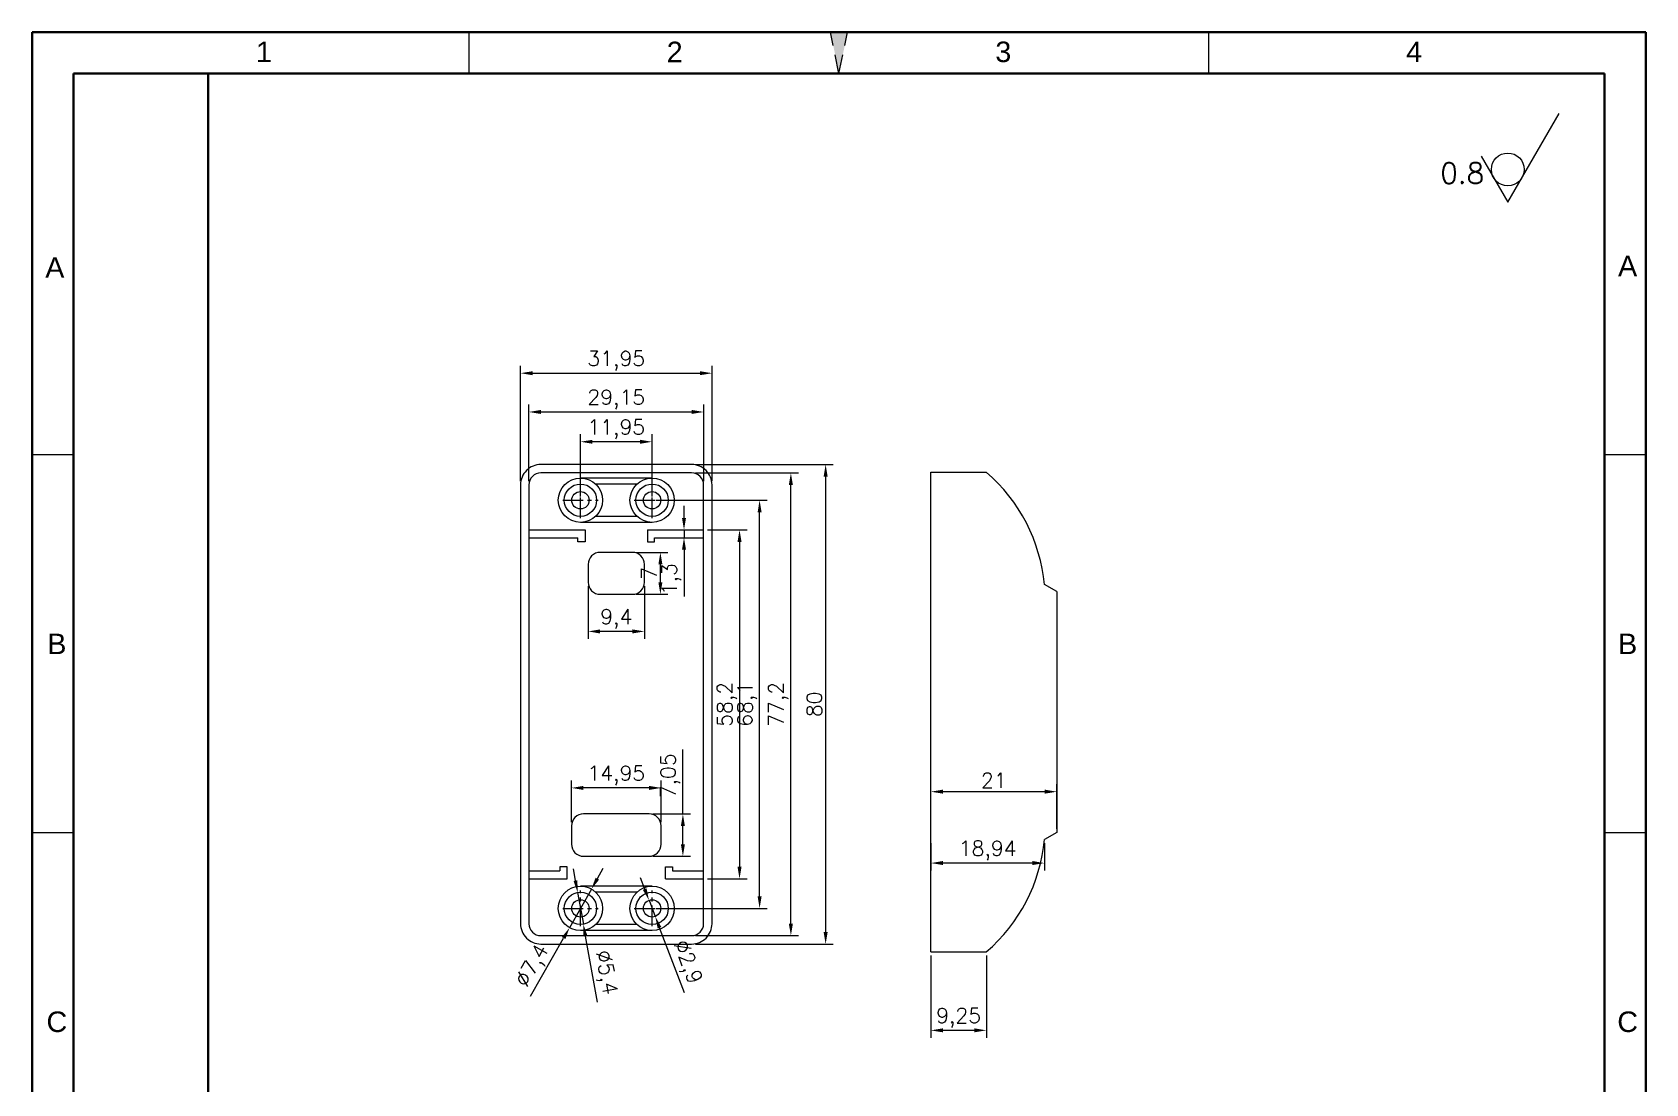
# Model space of a CAD drawing. Header units: millimetres. Extents: x 45060 to 45329, y -471 to -78.
# Drawn here: x 45060.1 to 45329.3, y -253.5 to -78 of the extents above; entities that cross this region are included whole.
import ezdxf
from ezdxf.enums import TextEntityAlignment as Align

# ---------------------------------------------------------------- set-up
doc = ezdxf.new("R2010")
doc.units = ezdxf.units.MM
for name, pattern in [('ACAD_ISO10W100', [18, 12, -3, 0, -3]), ('CENTER', [50.8, 31.75, -6.35, 6.35, -6.35]), ('HIDDEN2', [4.7625, 3.175, -1.5875])]:
    doc.linetypes.add(name, pattern=pattern)
for name, color, linetype, lineweight in [('dim', 82, 'Continuous', 9), ('图层1', 7, 'ACAD_ISO10W100', 15), ('图层4', 7, 'Continuous', 40), ('图层5', 7, 'HIDDEN2', 15), ('细实线', 3, 'Continuous', 18)]:
    doc.layers.add(name, color=color, linetype=linetype, lineweight=lineweight)
doc.layers.add('尺寸线', color=7, linetype='Continuous')
doc.styles.get("Standard").update_dxf_attribs({"font": 'txt', "bigfont": 'gbcbig.shx'})
doc.styles.add('样式 3', font='arial.ttf', dxfattribs={"height": 3.8})
doc.dimstyles.new('ISO-25', dxfattribs={"dimtxt": 2.5, "dimasz": 2.5, "dimexe": 1.25, "dimexo": 0.625, "dimtad": 1, "dimtxsty": 'Standard', "dimcen": 2.5, "dimadec": 0, "dimazin": 0, "dimtfac": 1, "dimtmove": 0, "dimatfit": 3, "dimfxl": 0, "dimarcsym": 0})

# ---------------------------------------------------------------- blocks, each defined once
blk = doc.blocks.new('*D3633')
at = {"layer": 'Defpoints', "color": 0, "transparency": 16777216}
for p in [(45163.5, -156.12), (45181.43, -156.12), (45163.5, -224.22)]:
    blk.add_point(p, dxfattribs=at)
at = {"layer": 'dim', "color": 0, "lineweight": -2, "transparency": 16777216}
for p, q in [((45164.12, -156.12), (45182.68, -156.12)), ((45181.43, -222.22), (45181.43, -158.12)), ((45164.12, -224.22), (45182.68, -224.22))]:
    blk.add_line(p, q, dxfattribs=at)
at = {"layer": 'dim', "color": 0, "transparency": 16777216}
for points in [[(45181.1, -158.12), (45181.76, -158.12), (45181.43, -156.12)], [(45181.1, -222.22), (45181.76, -222.22), (45181.43, -224.22)]]:
    blk.add_solid(points, dxfattribs=at)
at = {"layer": 'dim', "color": 0, "transparency": 16777216, "insert": (45179.35, -190.17), "char_height": 2.5, "attachment_point": 5, "rotation": 90}
blk.add_mtext('68,1', dxfattribs=at)
blk = doc.blocks.new('*D3634')
at = {"layer": 'Defpoints', "color": 0, "transparency": 16777216}
for p in [(45170.1, -151.57), (45186.65, -151.57), (45170.1, -228.77)]:
    blk.add_point(p, dxfattribs=at)
at = {"layer": 'dim', "color": 0, "lineweight": -2, "transparency": 16777216}
for p, q in [((45170.72, -151.57), (45187.9, -151.57)), ((45186.65, -226.77), (45186.65, -153.57)), ((45170.72, -228.77), (45187.9, -228.77))]:
    blk.add_line(p, q, dxfattribs=at)
at = {"layer": 'dim', "color": 0, "transparency": 16777216}
for points in [[(45186.31, -153.57), (45186.98, -153.57), (45186.65, -151.57)], [(45186.31, -226.77), (45186.98, -226.77), (45186.65, -228.77)]]:
    blk.add_solid(points, dxfattribs=at)
at = {"layer": 'dim', "color": 0, "transparency": 16777216, "insert": (45184.56, -190.17), "char_height": 2.5, "attachment_point": 5, "rotation": 90}
blk.add_mtext('77,2', dxfattribs=at)
blk = doc.blocks.new('*D3635')
at = {"layer": 'Defpoints', "color": 0, "transparency": 16777216}
for p in [(45170.1, -150.17), (45170.1, -230.17), (45192.45, -230.17)]:
    blk.add_point(p, dxfattribs=at)
at = {"layer": 'dim', "color": 0, "lineweight": -2, "transparency": 16777216}
for p, q in [((45170.72, -150.17), (45193.7, -150.17)), ((45192.45, -152.17), (45192.45, -228.17)), ((45170.72, -230.17), (45193.7, -230.17))]:
    blk.add_line(p, q, dxfattribs=at)
at = {"layer": 'dim', "color": 0, "transparency": 16777216}
for points in [[(45192.11, -152.17), (45192.78, -152.17), (45192.45, -150.17)], [(45192.11, -228.17), (45192.78, -228.17), (45192.45, -230.17)]]:
    blk.add_solid(points, dxfattribs=at)
at = {"layer": 'dim', "color": 0, "transparency": 16777216, "insert": (45190.57, -190.17), "char_height": 2.5, "attachment_point": 5, "rotation": 90}
blk.add_mtext('80', dxfattribs=at)
blk = doc.blocks.new('*D3636')
at = {"layer": 'Defpoints', "color": 0, "transparency": 16777216}
for p in [(45151.55, -146.37), (45151.55, -156.12), (45163.5, -156.12)]:
    blk.add_point(p, dxfattribs=at)
at = {"layer": 'dim', "color": 0, "lineweight": -2, "transparency": 16777216}
for p, q in [((45151.55, -155.49), (45151.55, -145.12)), ((45163.5, -155.49), (45163.5, -145.12)), ((45161.5, -146.37), (45153.55, -146.37))]:
    blk.add_line(p, q, dxfattribs=at)
at = {"layer": 'dim', "color": 0, "transparency": 16777216}
for points in [[(45153.55, -146.04), (45153.55, -146.7), (45151.55, -146.37)], [(45161.5, -146.04), (45161.5, -146.7), (45163.5, -146.37)]]:
    blk.add_solid(points, dxfattribs=at)
at = {"layer": 'dim', "color": 0, "transparency": 16777216, "insert": (45157.52, -144.29), "char_height": 2.5, "attachment_point": 5}
blk.add_mtext('11,95', dxfattribs=at)
blk = doc.blocks.new('*D3637')
at = {"layer": 'Defpoints', "color": 0, "transparency": 16777216}
for p in [(45172.1, -141.4), (45142.95, -153.57), (45172.1, -153.57)]:
    blk.add_point(p, dxfattribs=at)
at = {"layer": 'dim', "color": 0, "lineweight": -2, "transparency": 16777216}
for p, q in [((45142.95, -152.94), (45142.95, -140.15)), ((45144.95, -141.4), (45170.1, -141.4)), ((45172.1, -152.94), (45172.1, -140.15))]:
    blk.add_line(p, q, dxfattribs=at)
at = {"layer": 'dim', "color": 0, "transparency": 16777216}
for points in [[(45144.95, -141.06), (45144.95, -141.73), (45142.95, -141.4)], [(45170.1, -141.06), (45170.1, -141.73), (45172.1, -141.4)]]:
    blk.add_solid(points, dxfattribs=at)
at = {"layer": 'dim', "color": 0, "transparency": 16777216, "insert": (45157.52, -139.31), "char_height": 2.5, "attachment_point": 5}
blk.add_mtext('29,15', dxfattribs=at)
blk = doc.blocks.new('*D3638')
at = {"layer": 'Defpoints', "color": 0, "transparency": 16777216}
for p in [(45173.5, -134.93), (45141.55, -153.57), (45173.5, -153.57)]:
    blk.add_point(p, dxfattribs=at)
at = {"layer": 'dim', "color": 0, "lineweight": -2, "transparency": 16777216}
for p, q in [((45141.55, -152.94), (45141.55, -133.68)), ((45173.5, -152.94), (45173.5, -133.68)), ((45143.55, -134.93), (45171.5, -134.93))]:
    blk.add_line(p, q, dxfattribs=at)
at = {"layer": 'dim', "color": 0, "transparency": 16777216}
for points in [[(45143.55, -134.6), (45143.55, -135.26), (45141.55, -134.93)], [(45171.5, -134.6), (45171.5, -135.26), (45173.5, -134.93)]]:
    blk.add_solid(points, dxfattribs=at)
at = {"layer": 'dim', "color": 0, "transparency": 16777216, "insert": (45157.52, -132.85), "char_height": 2.5, "attachment_point": 5}
blk.add_mtext('31,95', dxfattribs=at)
blk = doc.blocks.new('*D3639')
at = {"layer": 'Defpoints', "color": 0, "transparency": 16777216}
for p in [(45172.1, -161.07), (45172.1, -219.27), (45178.08, -219.27)]:
    blk.add_point(p, dxfattribs=at)
at = {"layer": 'dim', "color": 0, "lineweight": -2, "transparency": 16777216}
for p, q in [((45172.72, -161.07), (45179.33, -161.07)), ((45178.08, -163.07), (45178.08, -217.27)), ((45172.72, -219.27), (45179.33, -219.27))]:
    blk.add_line(p, q, dxfattribs=at)
at = {"layer": 'dim', "color": 0, "transparency": 16777216}
for points in [[(45177.75, -163.07), (45178.42, -163.07), (45178.08, -161.07)], [(45177.75, -217.27), (45178.42, -217.27), (45178.08, -219.27)]]:
    blk.add_solid(points, dxfattribs=at)
at = {"layer": 'dim', "color": 0, "transparency": 16777216, "insert": (45176, -190.17), "char_height": 2.5, "attachment_point": 5, "rotation": 90}
blk.add_mtext('58,2', dxfattribs=at)
blk = doc.blocks.new('*D3640')
at = {"layer": 'Defpoints', "color": 0, "transparency": 16777216}
for p in [(45163.92, -161.07), (45168.82, -161.07), (45163.92, -162.37)]:
    blk.add_point(p, dxfattribs=at)
at = {"layer": 'dim', "color": 0, "lineweight": -2, "transparency": 16777216}
for p, q in [((45168.82, -159.07), (45168.82, -157.07)), ((45164.55, -161.07), (45170.07, -161.07)), ((45168.82, -161.07), (45168.82, -162.37)), ((45164.55, -162.37), (45170.07, -162.37)), ((45168.82, -164.37), (45168.82, -172.2))]:
    blk.add_line(p, q, dxfattribs=at)
at = {"layer": 'dim', "color": 0, "transparency": 16777216}
for points in [[(45168.48, -159.07), (45169.15, -159.07), (45168.82, -161.07)], [(45168.48, -164.37), (45169.15, -164.37), (45168.82, -162.37)]]:
    blk.add_solid(points, dxfattribs=at)
at = {"layer": 'dim', "color": 0, "transparency": 16777216, "insert": (45166.73, -169.29), "char_height": 2.5, "attachment_point": 5, "rotation": 90}
blk.add_mtext('1,3', dxfattribs=at)
blk = doc.blocks.new('*D3641')
at = {"layer": 'Defpoints', "color": 0, "transparency": 16777216}
for p in [(45152.82, -169.82), (45162.22, -169.82), (45152.82, -178.01)]:
    blk.add_point(p, dxfattribs=at)
at = {"layer": 'dim', "color": 0, "lineweight": -2, "transparency": 16777216}
for p, q in [((45152.82, -170.44), (45152.82, -179.26)), ((45162.22, -170.44), (45162.22, -179.26)), ((45160.22, -178.01), (45154.82, -178.01))]:
    blk.add_line(p, q, dxfattribs=at)
at = {"layer": 'dim', "color": 0, "transparency": 16777216}
for points in [[(45154.82, -177.68), (45154.82, -178.35), (45152.82, -178.01)], [(45160.22, -177.68), (45160.22, -178.35), (45162.22, -178.01)]]:
    blk.add_solid(points, dxfattribs=at)
at = {"layer": 'dim', "color": 0, "transparency": 16777216, "insert": (45157.52, -175.93), "char_height": 2.5, "attachment_point": 5}
blk.add_mtext('9,4', dxfattribs=at)
blk = doc.blocks.new('*D3642')
at = {"layer": 'Defpoints', "color": 0, "transparency": 16777216}
for p in [(45160.22, -164.82), (45164.88, -164.82), (45160.22, -171.82)]:
    blk.add_point(p, dxfattribs=at)
at = {"layer": 'dim', "color": 0, "lineweight": -2, "transparency": 16777216}
for p, q in [((45160.85, -164.82), (45166.13, -164.82)), ((45164.88, -169.82), (45164.88, -166.82)), ((45160.85, -171.82), (45166.13, -171.82))]:
    blk.add_line(p, q, dxfattribs=at)
at = {"layer": 'dim', "color": 0, "transparency": 16777216}
for points in [[(45164.55, -166.82), (45165.21, -166.82), (45164.88, -164.82)], [(45164.55, -169.82), (45165.21, -169.82), (45164.88, -171.82)]]:
    blk.add_solid(points, dxfattribs=at)
at = {"layer": 'dim', "color": 0, "transparency": 16777216, "insert": (45163, -168.32), "char_height": 2.5, "attachment_point": 5, "rotation": 90}
blk.add_mtext('7', dxfattribs=at)
blk = doc.blocks.new('*D3643')
at = {"layer": 'Defpoints', "color": 0, "transparency": 16777216}
for p in [(45150.05, -204.12), (45150.05, -210.46), (45165, -210.46)]:
    blk.add_point(p, dxfattribs=at)
at = {"layer": 'dim', "color": 0, "lineweight": -2, "transparency": 16777216}
for p, q in [((45150.05, -209.84), (45150.05, -202.87)), ((45163, -204.12), (45152.05, -204.12)), ((45165, -209.84), (45165, -202.87))]:
    blk.add_line(p, q, dxfattribs=at)
at = {"layer": 'dim', "color": 0, "transparency": 16777216}
for points in [[(45152.05, -203.79), (45152.05, -204.46), (45150.05, -204.12)], [(45163, -203.79), (45163, -204.46), (45165, -204.12)]]:
    blk.add_solid(points, dxfattribs=at)
at = {"layer": 'dim', "color": 0, "transparency": 16777216, "insert": (45157.52, -202.04), "char_height": 2.5, "attachment_point": 5}
blk.add_mtext('14,95', dxfattribs=at)
blk = doc.blocks.new('*D3644')
at = {"layer": 'Defpoints', "color": 0, "transparency": 16777216}
for p in [(45163, -208.47), (45168.63, -208.47), (45163, -215.52)]:
    blk.add_point(p, dxfattribs=at)
at = {"layer": 'dim', "color": 0, "lineweight": -2, "transparency": 16777216}
for p, q in [((45168.63, -208.47), (45168.63, -197.72)), ((45163.62, -208.47), (45169.88, -208.47)), ((45168.63, -213.52), (45168.63, -210.47)), ((45163.62, -215.52), (45169.88, -215.52))]:
    blk.add_line(p, q, dxfattribs=at)
at = {"layer": 'dim', "color": 0, "transparency": 16777216}
for points in [[(45168.3, -210.47), (45168.97, -210.47), (45168.63, -208.47)], [(45168.3, -213.52), (45168.97, -213.52), (45168.63, -215.52)]]:
    blk.add_solid(points, dxfattribs=at)
at = {"layer": 'dim', "color": 0, "transparency": 16777216, "insert": (45166.55, -202.09), "char_height": 2.5, "attachment_point": 5, "rotation": 90}
blk.add_mtext('7,05', dxfattribs=at)
blk = doc.blocks.new('*D3645')
at = {"layer": 'Defpoints', "color": 0, "transparency": 16777216}
for p in [(45153.37, -221), (45149.72, -227.44)]:
    blk.add_point(p, dxfattribs=at)
at = {"layer": 'dim', "color": 0, "lineweight": -2, "transparency": 16777216}
for p, q in [((45154.36, -219.26), (45155.34, -217.52)), ((45153.37, -221), (45149.72, -227.44)), ((45143.23, -238.89), (45148.74, -229.18))]:
    blk.add_line(p, q, dxfattribs=at)
at = {"layer": 'dim', "color": 0, "transparency": 16777216}
for points in [[(45154.07, -219.1), (45154.65, -219.43), (45153.37, -221)], [(45148.45, -229.01), (45149.03, -229.34), (45149.72, -227.44)]]:
    blk.add_solid(points, dxfattribs=at)
at = {"layer": 'dim', "color": 0, "transparency": 16777216, "insert": (45143.68, -233.88), "char_height": 2.5, "attachment_point": 5, "rotation": 60.4574}
blk.add_mtext('∅7,4', dxfattribs=at)
blk = doc.blocks.new('*D3646')
at = {"layer": 'Defpoints', "color": 0, "transparency": 16777216}
for p in [(45151.07, -221.56), (45152.03, -226.88)]:
    blk.add_point(p, dxfattribs=at)
at = {"layer": 'dim', "color": 0, "lineweight": -2, "transparency": 16777216}
for p, q in [((45150.72, -219.59), (45150.36, -217.63)), ((45151.07, -221.56), (45152.03, -226.88)), ((45154.36, -239.84), (45152.38, -228.85))]:
    blk.add_line(p, q, dxfattribs=at)
at = {"layer": 'dim', "color": 0, "transparency": 16777216}
for points in [[(45151.04, -219.54), (45150.39, -219.65), (45151.07, -221.56)], [(45152.71, -228.79), (45152.05, -228.9), (45152.03, -226.88)]]:
    blk.add_solid(points, dxfattribs=at)
at = {"layer": 'dim', "color": 0, "transparency": 16777216, "insert": (45155.6, -234.96), "char_height": 2.5, "attachment_point": 5, "rotation": 280.1964}
blk.add_mtext('∅5,4', dxfattribs=at)
blk = doc.blocks.new('*D3647')
at = {"layer": 'Defpoints', "color": 0, "transparency": 16777216}
for p in [(45162.98, -222.87), (45164.02, -225.57)]:
    blk.add_point(p, dxfattribs=at)
at = {"layer": 'dim', "color": 0, "lineweight": -2, "transparency": 16777216}
for p, q in [((45162.26, -221), (45161.55, -219.13)), ((45162.98, -222.87), (45164.02, -225.57)), ((45168.89, -238.3), (45164.73, -227.44))]:
    blk.add_line(p, q, dxfattribs=at)
at = {"layer": 'dim', "color": 0, "transparency": 16777216}
for points in [[(45162.57, -220.88), (45161.95, -221.12), (45162.98, -222.87)], [(45165.04, -227.32), (45164.42, -227.56), (45164.02, -225.57)]]:
    blk.add_solid(points, dxfattribs=at)
at = {"layer": 'dim', "color": 0, "transparency": 16777216, "insert": (45169.2, -233.27), "char_height": 2.5, "attachment_point": 5, "rotation": 290.9689}
blk.add_mtext('∅2,9', dxfattribs=at)
blk = doc.blocks.new('*D3648')
at = {"layer": 'Defpoints', "color": 0, "transparency": 16777216}
for p in [(45210.01, -204.75), (45210.01, -211.57), (45231.01, -211.57)]:
    blk.add_point(p, dxfattribs=at)
at = {"layer": 'dim', "color": 0, "lineweight": -2, "transparency": 16777216}
for p, q in [((45210.01, -210.94), (45210.01, -203.5)), ((45231.01, -210.94), (45231.01, -203.5)), ((45229.01, -204.75), (45212.01, -204.75))]:
    blk.add_line(p, q, dxfattribs=at)
at = {"layer": 'dim', "color": 0, "transparency": 16777216}
for points in [[(45212.01, -204.41), (45212.01, -205.08), (45210.01, -204.75)], [(45229.01, -204.41), (45229.01, -205.08), (45231.01, -204.75)]]:
    blk.add_solid(points, dxfattribs=at)
at = {"layer": 'dim', "color": 0, "transparency": 16777216, "insert": (45220.51, -202.87), "char_height": 2.5, "attachment_point": 5}
blk.add_mtext('21', dxfattribs=at)
blk = doc.blocks.new('*D3649')
at = {"layer": 'Defpoints', "color": 0, "transparency": 16777216}
for p in [(45210.01, -231.47), (45219.26, -231.47), (45210.01, -244.57)]:
    blk.add_point(p, dxfattribs=at)
at = {"layer": 'dim', "color": 0, "lineweight": -2, "transparency": 16777216}
for p, q in [((45210.01, -232.09), (45210.01, -245.82)), ((45219.26, -232.09), (45219.26, -245.82)), ((45217.26, -244.57), (45212.01, -244.57))]:
    blk.add_line(p, q, dxfattribs=at)
at = {"layer": 'dim', "color": 0, "transparency": 16777216}
for points in [[(45212.01, -244.23), (45212.01, -244.9), (45210.01, -244.57)], [(45217.26, -244.23), (45217.26, -244.9), (45219.26, -244.57)]]:
    blk.add_solid(points, dxfattribs=at)
at = {"layer": 'dim', "color": 0, "transparency": 16777216, "insert": (45214.63, -242.48), "char_height": 2.5, "attachment_point": 5}
blk.add_mtext('9,25', dxfattribs=at)
blk = doc.blocks.new('*D3650')
at = {"layer": 'Defpoints', "color": 0, "transparency": 16777216}
for p in [(45210.01, -212.72), (45228.95, -212.72), (45210.01, -216.66)]:
    blk.add_point(p, dxfattribs=at)
at = {"layer": 'dim', "color": 0, "lineweight": -2, "transparency": 16777216}
for p, q in [((45210.01, -213.35), (45210.01, -217.91)), ((45228.95, -213.35), (45228.95, -217.91)), ((45226.95, -216.66), (45212.01, -216.66))]:
    blk.add_line(p, q, dxfattribs=at)
at = {"layer": 'dim', "color": 0, "transparency": 16777216}
for points in [[(45212.01, -216.32), (45212.01, -216.99), (45210.01, -216.66)], [(45226.95, -216.32), (45226.95, -216.99), (45228.95, -216.66)]]:
    blk.add_solid(points, dxfattribs=at)
at = {"layer": 'dim', "color": 0, "transparency": 16777216, "insert": (45219.48, -214.57), "char_height": 2.5, "attachment_point": 5}
blk.add_mtext('18,94', dxfattribs=at)

msp = doc.modelspace()

# ---------------------------------------------------------------- hatches: boundary and pattern name
at = {"layer": '图层5'}
msp.add_hatch(color=0, dxfattribs=at).paths.add_polyline_path([(45194.677, -84.902), (45193.267, -78.05), (45196.088, -78.05)])

# ---------------------------------------------------------------- linework, layer by layer
for p, q in [((45163.497, -152.42), (45151.547, -152.42)), ((45160.968, -153.42), (45154.077, -153.42)), ((45210.006, -231.466), (45210.006, -151.466)), ((45210.006, -151.466), (45219.256, -151.466)), ((45142.947, -161.07), (45152.322, -161.07)), ((45163.497, -159.82), (45151.547, -159.82)), ((45152.322, -161.07), (45152.322, -163.07)), ((45160.968, -158.82), (45154.077, -158.82)), ((45162.722, -161.07), (45162.722, -163.07)), ((45162.722, -161.07), (45172.097, -161.07)), ((45142.947, -162.37), (45151.122, -162.37)), ((45151.122, -163.07), (45151.122, -162.37)), ((45152.322, -163.07), (45151.122, -163.07)), ((45162.722, -163.07), (45163.922, -163.07)), ((45163.922, -163.07), (45163.922, -162.37)), ((45163.922, -162.37), (45172.097, -162.37)), ((45231.006, -171.366), (45228.948, -170.21)), ((45231.006, -171.366), (45231.006, -211.566)), ((45231.006, -211.566), (45228.948, -212.723)), ((45142.947, -217.97), (45148.122, -217.97)), ((45149.322, -217.27), (45148.122, -217.27)), ((45148.122, -217.27), (45148.122, -217.97)), ((45149.322, -219.27), (45149.322, -217.27)), ((45165.722, -219.27), (45165.722, -217.27)), ((45165.722, -217.27), (45166.922, -217.27)), ((45166.922, -217.27), (45166.922, -217.97)), ((45166.922, -217.97), (45172.097, -217.97)), ((45142.947, -219.27), (45149.322, -219.27)), ((45163.497, -220.52), (45151.547, -220.52)), ((45165.722, -219.27), (45172.097, -219.27)), ((45160.968, -221.52), (45154.077, -221.52)), ((45163.497, -227.92), (45151.547, -227.92)), ((45160.968, -226.92), (45154.077, -226.92)), ((45210.006, -231.466), (45219.256, -231.466))]:
    msp.add_line(p, q)
at = {"color": 1, "linetype": 'CENTER', "ltscale": 0.108}
for p, q in [((45151.547, -159.09), (45151.547, -153.15)), ((45163.497, -159.09), (45163.497, -153.15)), ((45148.577, -156.12), (45154.517, -156.12)), ((45160.527, -156.12), (45166.467, -156.12)), ((45151.547, -227.19), (45151.547, -221.25)), ((45163.497, -227.19), (45163.497, -221.25)), ((45148.577, -224.22), (45154.517, -224.22)), ((45160.527, -224.22), (45166.467, -224.22))]:
    msp.add_line(p, q, dxfattribs=at)
for points in [[(45144.947, -230.17), (45170.097, -230.17, 0.4142136), (45173.497, -226.77), (45173.497, -153.57, 0.4142136), (45170.097, -150.17), (45144.947, -150.17, 0.4142136), (45141.547, -153.57), (45141.547, -226.77, 0.4142136)], [(45144.947, -228.77), (45170.097, -228.77, 0.4142136), (45172.097, -226.77), (45172.097, -153.57, 0.4142136), (45170.097, -151.57), (45144.947, -151.57, 0.4142136), (45142.947, -153.57), (45142.947, -226.77, 0.4142136)], [(45154.822, -171.82), (45160.222, -171.82, 0.4142136), (45162.222, -169.82), (45162.222, -166.82, 0.4142136), (45160.222, -164.82), (45154.822, -164.82, 0.4142136), (45152.822, -166.82), (45152.822, -169.82, 0.4142136)], [(45152.047, -215.52), (45162.997, -215.52, 0.4142136), (45164.997, -213.52), (45164.997, -210.47, 0.4142136), (45162.997, -208.47), (45152.047, -208.47, 0.4142136), (45150.047, -210.47), (45150.047, -213.52, 0.4142136)]]:
    msp.add_lwpolyline(points, format="xyb", close=True)
for centre, radius in [((45151.547, -156.12), 3.7), ((45151.547, -156.12), 2.7), ((45163.497, -156.12), 3.7), ((45163.497, -156.12), 2.7), ((45151.547, -156.12), 1.45), ((45163.497, -156.12), 1.45), ((45151.547, -224.22), 3.7), ((45163.497, -224.22), 3.7), ((45151.547, -224.22), 2.7), ((45151.547, -224.22), 1.45), ((45163.497, -224.22), 2.7), ((45163.497, -224.22), 1.45)]:
    msp.add_circle(centre, radius)
for centre, start, end in [((45201.017, -172.775), 5.24747, 49.4383), ((45201.017, -210.157), 310.5617, 354.75253)]:
    msp.add_arc(centre, 28.049, start, end)
at = {"layer": '图层1', "color": 0}
for p, q in [((45133.002, -84.902), (45133.002, -78.05)), ((45256.353, -84.902), (45256.353, -78.05)), ((45066.941, -148.565), (45060.088, -148.565)), ((45329.267, -148.565), (45322.414, -148.565)), ((45066.941, -211.611), (45060.088, -211.611)), ((45329.267, -211.611), (45322.414, -211.611))]:
    msp.add_line(p, q, dxfattribs=at)
at = {"layer": '图层4', "color": 0}
msp.add_line((45089.433, -464.412), (45089.433, -84.902), dxfattribs=at)
at = {"layer": '图层5', "color": 0}
for q in [(45193.267, -78.05), (45196.088, -78.05)]:
    msp.add_line((45194.677, -84.902), q, dxfattribs=at)
at = {"layer": '尺寸线', "color": 0, "lineweight": 40}
for p, q in [((45060.088, -78.05), (45329.267, -78.05)), ((45060.088, -78.05), (45060.088, -471.265)), ((45329.267, -78.05), (45329.267, -471.265)), ((45066.941, -84.902), (45322.414, -84.902)), ((45066.941, -84.902), (45066.941, -464.412)), ((45322.414, -84.902), (45322.414, -464.412))]:
    msp.add_line(p, q, dxfattribs=at)
at = {"layer": '细实线', "color": 0}
for p, q in [((45306.255, -106.422), (45314.82, -91.586)), ((45301.794, -98.695), (45306.255, -106.422))]:
    msp.add_line(p, q, dxfattribs=at)
msp.add_circle((45306.255, -100.94), 2.741, dxfattribs=at)

# ---------------------------------------------------------------- texts
at = {"layer": '图层1', "color": 0, "style": '样式 3'}
for s, p in [('B', (45064.188, -180.088)), ('B', (45326.248, -180.088)), ('C', (45064.188, -243.134)), ('C', (45326.248, -243.134))]:
    msp.add_text(s, height=3.426, dxfattribs=at).set_placement(p, align=Align.MIDDLE)
at = {"layer": '图层5', "color": 0, "style": '样式 3'}
for s, p in [('1', (45098.738, -81.31)), ('2', (45167.266, -81.31)), ('3', (45222.089, -81.31)), ('4', (45290.617, -81.31)), ('A', (45063.855, -117.292)), ('A', (45326.248, -117.042))]:
    msp.add_text(s, height=3.426, dxfattribs=at).set_placement(p, align=Align.MIDDLE)
at = {"layer": '细实线', "color": 0, "insert": (45294.987, -99.843), "char_height": 3.4264, "width": 12.79235, "attachment_point": 1}
msp.add_mtext('0.8', dxfattribs=at)

# ---------------------------------------------------------------- dimensions: what is measured, and where the dimension line sits
at = {"layer": 'dim'}
for base, p1, p2, picture, middle in [((45173.497, -134.93), (45141.547, -153.57), (45173.497, -153.57), '*D3638', (45157.522, -132.847)), ((45172.097, -141.397), (45142.947, -153.57), (45172.097, -153.57), '*D3637', (45157.522, -139.313)), ((45151.547, -146.37), (45163.497, -156.12), (45151.547, -156.12), '*D3636', (45157.522, -144.287)), ((45152.822, -178.012), (45162.222, -169.82), (45152.822, -169.82), '*D3641', (45157.522, -175.929)), ((45150.047, -204.123), (45164.997, -210.465), (45150.047, -210.465), '*D3643', (45157.522, -202.04)), ((45210.006, -204.748), (45231.006, -211.566), (45210.006, -211.566), '*D3648', (45220.506, -202.873)), ((45210.006, -216.657), (45228.948, -212.723), (45210.006, -212.723), '*D3650', (45219.477, -214.574)), ((45210.006, -244.568), (45219.256, -231.466), (45210.006, -231.466), '*D3649', (45214.631, -242.485))]:
    dim = msp.add_linear_dim(base=base, p1=p1, p2=p2, dimstyle='ISO-25', override={"dimasz": 2}, dxfattribs=at)
    dim.commit()
    dim.dimension.update_dxf_attribs({"geometry": picture, "text_midpoint": middle})
for base, p1, p2, picture, middle in [((45192.445, -230.17), (45170.097, -150.17), (45170.097, -230.17), '*D3635', (45190.57, -190.17)), ((45186.647, -151.57), (45170.097, -228.77), (45170.097, -151.57), '*D3634', (45184.564, -190.17)), ((45181.429, -156.12), (45163.497, -224.22), (45163.497, -156.12), '*D3633', (45179.346, -190.17)), ((45178.082, -219.27), (45172.097, -161.07), (45172.097, -219.27), '*D3639', (45175.999, -190.17)), ((45164.878, -164.82), (45160.222, -171.82), (45160.222, -164.82), '*D3642', (45163.003, -168.32)), ((45168.634, -208.47), (45162.997, -215.52), (45162.997, -208.47), '*D3644', (45166.55, -202.095))]:
    dim = msp.add_linear_dim(base=base, p1=p1, p2=p2, angle=90, dimstyle='ISO-25', override={"dimasz": 2}, dxfattribs=at)
    dim.commit()
    dim.dimension.update_dxf_attribs({"geometry": picture, "text_midpoint": middle})
dim = msp.add_linear_dim(base=(45168.816, -161.07), p1=(45163.922, -162.37), p2=(45163.922, -161.07), angle=90, dimstyle='ISO-25', override={"dimasz": 2}, dxfattribs=at)
dim.commit()
dim.dimension.update_dxf_attribs({"geometry": '*D3640', "text_midpoint": (45168.816, -169.287), "dimtype": 160})
for p1, p2, picture, middle in [((45153.372, -221.001), (45149.723, -227.439), '*D3645', (45143.678, -233.879)), ((45151.069, -221.563), (45152.025, -226.877), '*D3646', (45155.595, -234.956))]:
    dim = msp.add_diameter_dim_2p(p1=p1, p2=p2, dimstyle='ISO-25', override={"dimasz": 2}, dxfattribs=at)
    dim.commit()
    dim.dimension.update_dxf_attribs({"geometry": picture, "text_midpoint": middle})
dim = msp.add_diameter_dim_2p(p1=(45162.979, -222.866), p2=(45164.016, -225.574), dimstyle='ISO-25', override={"dimasz": 2}, dxfattribs=at)
dim.commit()
dim.dimension.update_dxf_attribs({"geometry": '*D3647', "text_midpoint": (45167.253, -234.02), "dimtype": 163})

doc.saveas('drawing.dxf')
